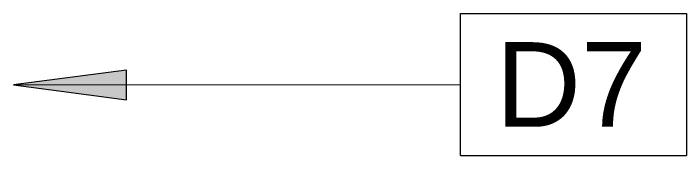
# Model space of a CAD drawing. Header units: inches. Extents: x -1176 to 1545, y -2552 to 978.
# Drawn here: x -1002.18 to -966.43, y -1193.78 to -1186.22 of the extents above; entities that cross this region are included whole.
import ezdxf

# ---------------------------------------------------------------- set-up
doc = ezdxf.new("R2010")
doc.units = ezdxf.units.IN
doc.header["$MEASUREMENT"] = 0
doc.layers.add('A-ANNO-KEYN', color=231, linetype='Continuous', lineweight=9)
doc.styles.add('Arial', font='arial.ttf', dxfattribs={"height": 4.5})

# ---------------------------------------------------------------- blocks, each defined once
blk = doc.blocks.new('Keynote Tag - Keynote Number - Boxed-135510-2nd Floor Demo')
at = {"layer": 'A-ANNO-KEYN'}
for p, q in [((-0.125, -0.07924), (-0.125, 0.07812)), ((-0.125, 0.07812), (0.125, 0.07812)), ((0.125, 0.07812), (0.125, -0.07924)), ((-0.125, -0.07924), (0.125, -0.07924))]:
    blk.add_line(p, q, dxfattribs=at)

msp = doc.modelspace()

# ---------------------------------------------------------------- hatches: boundary and pattern name
at = {"layer": 'A-ANNO-KEYN'}
msp.add_hatch(color=256, dxfattribs=at).paths.add_polyline_path([(-1002.175, -1190.028), (-996.174, -1190.812), (-996.176, -1189.232)], flags=0)

# ---------------------------------------------------------------- linework, layer by layer
for p, q in [((-996.176, -1189.232), (-1002.175, -1190.028)), ((-996.174, -1190.812), (-996.176, -1189.232)), ((-1002.175, -1190.028), (-978.431, -1190.002)), ((-1002.175, -1190.028), (-996.174, -1190.812))]:
    msp.add_line(p, q, dxfattribs=at)

# ---------------------------------------------------------------- block references
at = {"layer": 'A-ANNO-KEYN', "xscale": 47.99999999999997, "yscale": 47.99999999999997, "zscale": 47.99999999999997}
msp.add_blockref('Keynote Tag - Keynote Number - Boxed-135510-2nd Floor Demo', (-972.431, -1189.975), dxfattribs=at)

# ---------------------------------------------------------------- texts
at = {"layer": 'A-ANNO-KEYN', "insert": (-976.574, -1187.749), "char_height": 4.5, "width": 9.8475, "attachment_point": 1, "style": 'Arial'}
msp.add_mtext('D7', dxfattribs=at)

doc.saveas('drawing.dxf')
